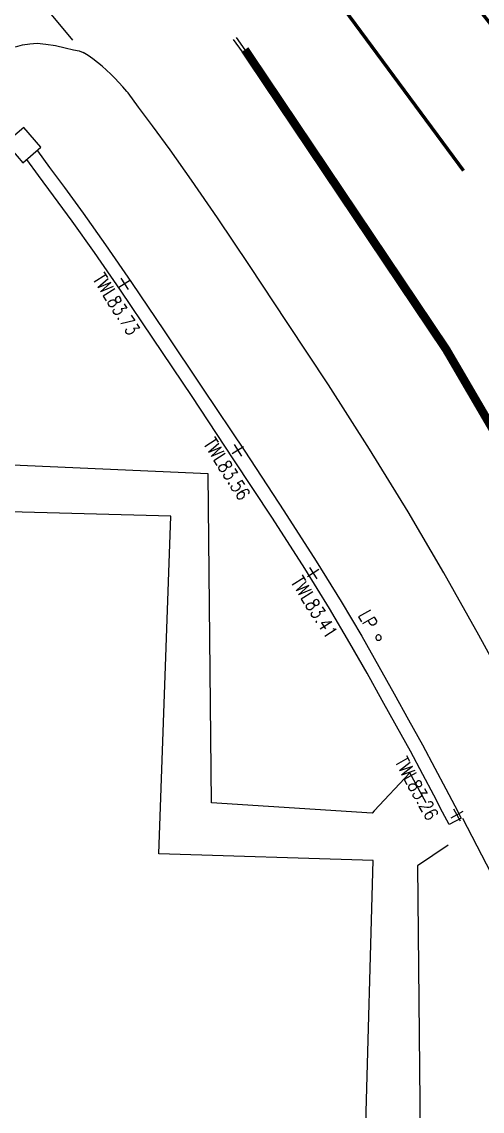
# Model space of a CAD drawing. Extents: x 427500 to 429848, y 434500 to 436505.
# Drawn here: x 429542.03 to 429555.55, y 434790.85 to 434822.81 of the extents above; entities that cross this region are included whole.
import ezdxf

# ---------------------------------------------------------------- set-up
doc = ezdxf.new("R2010")
doc.units = 0
doc.linetypes.add('1004', pattern=[6, 4, -2])
doc.layers.get('0').update_dxf_attribs({"color": 222})
doc.layers.add('LPTIP_Ex_Base', color=8, linetype='Continuous')
doc.layers.add('PRO-MARKINGS', color=7, linetype='Continuous')
doc.styles.get("Standard").update_dxf_attribs({"font": 'romans.shx'})

# ---------------------------------------------------------------- blocks, each defined once
blk = doc.blocks.new('CIRCL')
at = {"color": 0, "linetype": 'ByBlock', "flags": 128}
for points in [[(0.5, 0), (0.475, 0.154), (0.404, 0.293), (0.293, 0.404), (0.154, 0.475), (0, 0.5), (-0.154, 0.475), (-0.293, 0.404), (-0.404, 0.293), (-0.475, 0.154), (-0.5, 0), (-0.475, -0.154), (-0.404, -0.293), (-0.293, -0.404), (-0.154, -0.475), (0, -0.5), (0.154, -0.475), (0.293, -0.404), (0.404, -0.293), (0.475, -0.154)], [(0.5, 0), (0.475, -0.154)]]:
    blk.add_lwpolyline(points, dxfattribs=at)
blk = doc.blocks.new('SPOT')
at = {"color": 0, "linetype": 'ByBlock', "flags": 128}
for points in [[(-0.5, 0), (0.5, 0)], [(0, 0.5), (0, -0.5)]]:
    blk.add_lwpolyline(points, dxfattribs=at)

msp = doc.modelspace()

# ---------------------------------------------------------------- linework, layer by layer
at = {"layer": 'LPTIP_Ex_Base', "color": 251, "true_color": 0x636466}
for p, q in [((429547.5, 434809.55), (429530.05, 434810.3)), ((429547.6, 434799.9), (429547.5, 434809.55)), ((429546.4, 434808.3), (429528.6, 434808.8)), ((429546.05, 434798.4), (429546.4, 434808.3)), ((429553.424, 434800.772), (429552.379, 434799.663)), ((429553.9, 434799.9), (429553.424, 434800.772)), ((429552.315, 434799.595), (429547.6, 434799.9)), ((429552.379, 434799.663), (429552.315, 434799.595)), ((429554.55, 434798.65), (429553.65, 434798.05)), ((429552.35, 434798.2), (429546.05, 434798.4)), ((429552.056, 434787.789), (429552.35, 434798.2)), ((429553.65, 434798.05), (429553.75, 434787.75))]:
    msp.add_line(p, q, dxfattribs=at)
at = {"layer": 'LPTIP_Ex_Base', "color": 251, "true_color": 0x636466, "flags": 128}
for points in [[(429543.523459, 434822.264916), (429541.134579, 434825.134866), (429538.634976, 434828.085459)], [(429548.236893, 434822.288035), (429548.497197, 434821.929001), (429548.827707, 434821.48074), (429548.833095, 434821.473437), (429549.269717, 434820.869276), (429549.409621, 434820.669079), (429549.831133, 434820.065962), (429549.978417, 434819.847635), (429550.537667, 434819.018636), (429550.544173, 434819.00899), (429551.093338, 434818.187488), (429551.467273, 434817.628114), (429551.649084, 434817.356136), (429552.204828, 434816.524782), (429552.583704, 434815.958005), (429552.758676, 434815.692559), (429553.309024, 434814.857624), (429553.804379, 434814.106104), (429553.858006, 434814.022536), (429554.398005, 434813.18087), (429554.938005, 434812.339205), (429555.040338, 434812.179665), (429555.463789, 434811.489796), (429555.986892, 434810.637526)], [(429548.317854, 434822.346732), (429548.578158, 434821.987699), (429548.908195, 434821.540085), (429548.914145, 434821.532011), (429549.350767, 434820.92785), (429549.491588, 434820.726363), (429549.914032, 434820.121887), (429550.061317, 434819.90356), (429550.620566, 434819.074561), (429550.62719, 434819.06474), (429551.176473, 434818.243062), (429551.550408, 434817.683688), (429551.73222, 434817.41171), (429552.287963, 434816.580356), (429552.667019, 434816.01331), (429552.84217, 434815.747594), (429553.392518, 434814.912659), (429553.888211, 434814.160622), (429553.942172, 434814.076536), (429554.482172, 434813.23487), (429555.022172, 434812.393205), (429555.125038, 434812.232823), (429555.549016, 434811.542106), (429556.072119, 434810.689836)], [(429541.84553, 434822.074765), (429542.0485, 434822.125852), (429542.261795, 434822.16186), (429542.482377, 434822.175093), (429542.733691, 434822.154909), (429543.017763, 434822.106438), (429543.299425, 434822.045645), (429543.54351, 434821.988495), (429543.714852, 434821.950955), (429543.831946, 434821.907931)], [(429556.459587, 434802.971603), (429555.453556, 434804.81535), (429554.426521, 434806.638972), (429553.374772, 434808.43511), (429552.241729, 434810.273925), (429551.029868, 434812.16032), (429549.824056, 434813.989057), (429548.709158, 434815.654899), (429547.770042, 434817.052608), (429547.012395, 434818.161683), (429546.379639, 434819.052284), (429545.863242, 434819.755161), (429545.454675, 434820.301062), (429545.145406, 434820.720738), (429545.113804, 434820.761547), (429544.993045, 434820.897602), (429544.880442, 434821.027235), (429544.763386, 434821.152862), (429544.642021, 434821.274331), (429544.516494, 434821.391495), (429544.386959, 434821.50421), (429544.253572, 434821.61234), (429544.116495, 434821.715753), (429543.975896, 434821.814323), (429543.831946, 434821.907931)], [(429542.489389, 434819.024467), (429542.841954, 434818.535786), (429543.281045, 434817.940971), (429543.830089, 434817.187772), (429544.487421, 434816.264275), (429545.251316, 434815.158695), (429546.207824, 434813.745786), (429547.357994, 434812.033548), (429548.572462, 434810.210313), (429549.721642, 434808.464724), (429550.676139, 434806.985109), (429551.41074, 434805.799882), (429552.011318, 434804.78406), (429552.515024, 434803.896035), (429552.959102, 434803.094133), (429553.381794, 434802.334834), (429553.790566, 434801.598015), (429554.159926, 434800.912673), (429554.479649, 434800.307281), (429554.740068, 434799.809313), (429554.93203, 434799.445226), (429554.578198, 434799.258671), (429554.385923, 434799.623351), (429554.125568, 434800.121197), (429553.807009, 434800.724384), (429553.439605, 434801.406098), (429553.032157, 434802.14053), (429552.609391, 434802.899962), (429552.166089, 434803.700463), (429551.665166, 434804.583582), (429551.068545, 434805.59271), (429550.338051, 434806.77131), (429549.386521, 434808.246327), (429548.238956, 434809.989462), (429547.025519, 434811.81115), (429545.876185, 434813.522144), (429544.921147, 434814.93288), (429544.159922, 434816.034596), (429543.505521, 434816.953975), (429542.958517, 434817.704376), (429542.519545, 434818.299031), (429542.175788, 434818.76567)], [(429554.968679, 434799.448709), (429556.35753, 434796.7619)]]:
    msp.add_lwpolyline(points, dxfattribs=at)
msp.add_lwpolyline([(429541.557185, 434819.258445), (429542.05777, 434818.672893), (429542.585927, 434819.124412), (429542.085342, 434819.709963)], close=True, dxfattribs=at)
at = {"layer": 'PRO-MARKINGS', "linetype": '1004', "const_width": 0.1, "flags": 128}
for points in [[(429456.1678708559, 434902.8594609025), (429469.6800409999, 434895.0539059999, -0.03458408372972135), (429495.1841775, 434877.0595795), (429506.165015, 434868.375173), (429517.6120939999, 434858.7105519999), (429525.1752356195, 434851.9762799258), (429538.4709596602, 434839.5224090778, -0.0210565884557832), (429554.9995376531, 434818.4396753769, -0.0210565884557832)], [(429565.2819585808, 434812.8857309972, -0.04985611943995551), (429551.6755925143, 434827.9616010028, 8.273556140803207)]]:
    msp.add_lwpolyline(points, format="xyb", dxfattribs=at)
at = {"layer": 'PRO-MARKINGS', "const_width": 0.25, "flags": 128}
msp.add_lwpolyline([(429564.609248, 434794.575769, 0.04715783103681102), (429548.578158, 434821.987699, 1.621647158775807)], format="xyb", dxfattribs=at)

# ---------------------------------------------------------------- block references
at = {"layer": 'LPTIP_Ex_Base', "color": 251, "true_color": 0x636466}
for name, p, xscale, yscale, zscale, rotation in [('SPOT', (429545.045836, 434815.118642), 0.4, 0.4, 0.4, 302.360832), ('SPOT', (429548.372065, 434810.235327), 0.3999999999999999, 0.3999999999999999, 0.3999999999999999, 302.3475), ('SPOT', (429550.585315, 434806.631251), 0.4, 0.4, 0.4, 302.356667), ('CIRCL', (429552.504936, 434804.741388), 0.16, 0.16, 0.16, 45.47987699999999), ('SPOT', (429554.802562, 434799.546523), 0.4, 0.4, 0.4, 298.797222)]:
    msp.add_blockref(name, p, dxfattribs=dict(at, xscale=xscale, yscale=yscale, zscale=zscale, rotation=rotation))

# ---------------------------------------------------------------- texts
at = {"layer": 'LPTIP_Ex_Base', "color": 251, "true_color": 0x636466, "width": 0.8}
for s, rotation, p in [('TWL83.73', -57.639168, (429544.094841, 434815.265534)), ('TWL83.56', -57.6525, (429547.342467, 434810.434692)), ('TWL83.41', -57.64333299999998, (429549.912735, 434806.377668)), ('LP', -60.05805600000001, (429551.889634, 434805.394508)), ('TWL83.26', -61.202778, (429552.964366, 434801.107031))]:
    msp.add_text(s, height=0.4, rotation=rotation, dxfattribs=at).set_placement(p)

doc.saveas('drawing.dxf')
